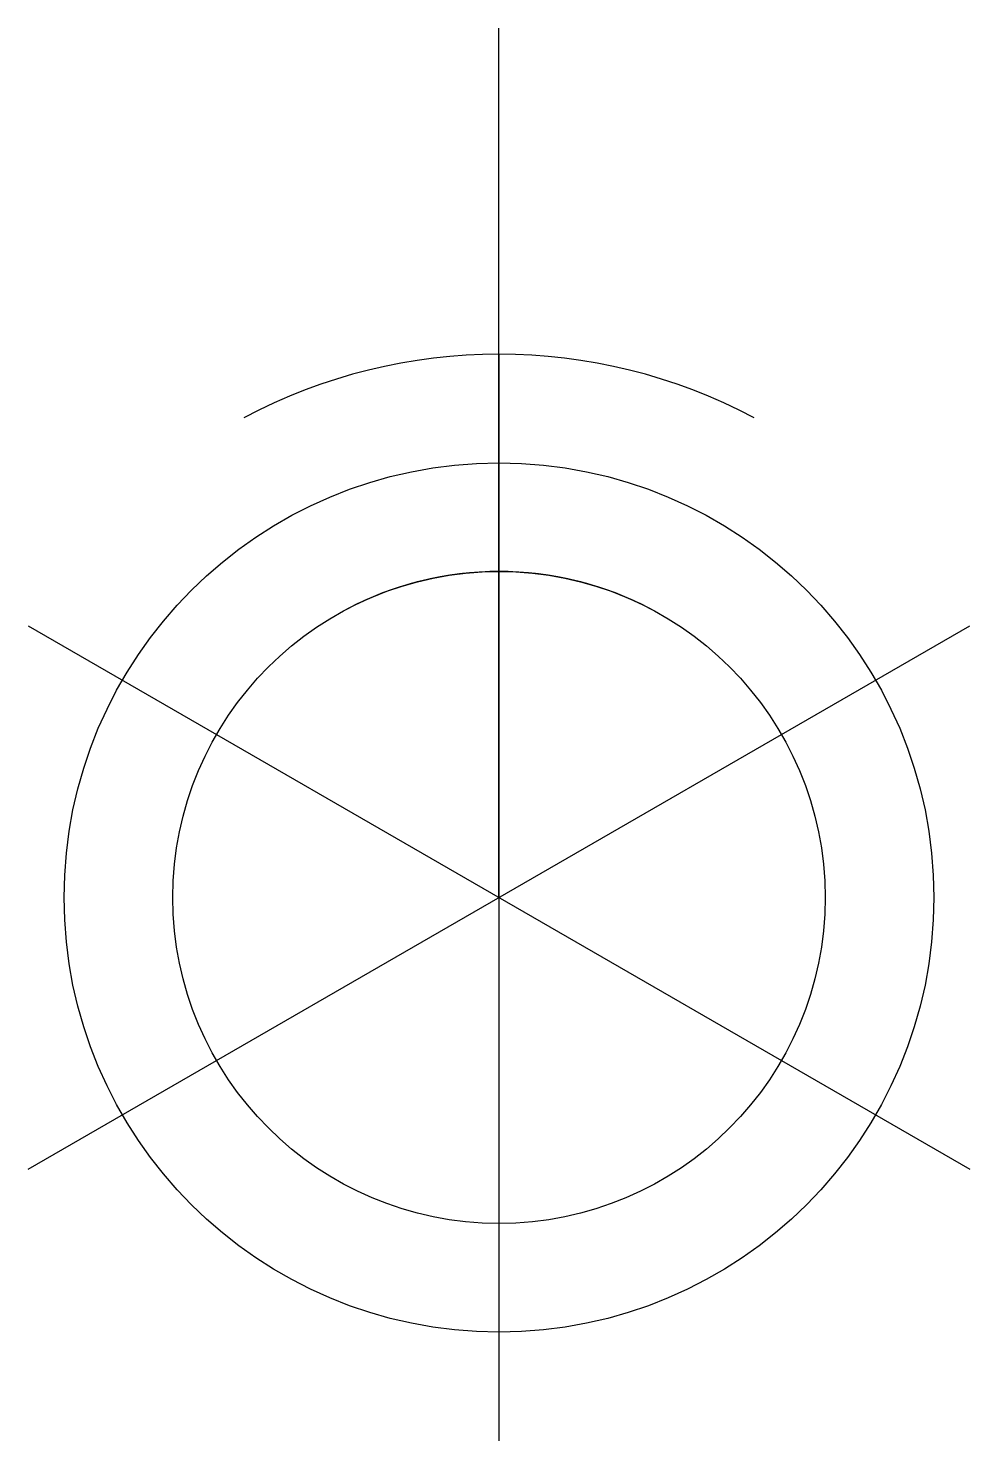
# Model space of a CAD drawing. Header units: millimetres. Extents: x -54 to 54, y -62 to 100.
import ezdxf

# ---------------------------------------------------------------- set-up
doc = ezdxf.new("R2010")
doc.units = ezdxf.units.MM

msp = doc.modelspace()

# ---------------------------------------------------------------- linework, layer by layer
for points in [[(0, 0), (0, 100)], [(0, 62.5), (0, -62.5)], [(0, 62.5), (0, -62.5)], [(-54.13, -31.25), (54.13, 31.25)], [(-54.13, 31.25), (54.13, -31.25)]]:
    msp.add_lwpolyline(points)
for radius in [50, 37.5]:
    msp.add_circle((0, 0), radius)
for radius, start, end in [(62.5, 62, 118), (62.5, 62, 118), (37.5, 62, 118), (37.5, 64, 116)]:
    msp.add_arc((0, 0), radius, start, end)

doc.saveas('drawing.dxf')
